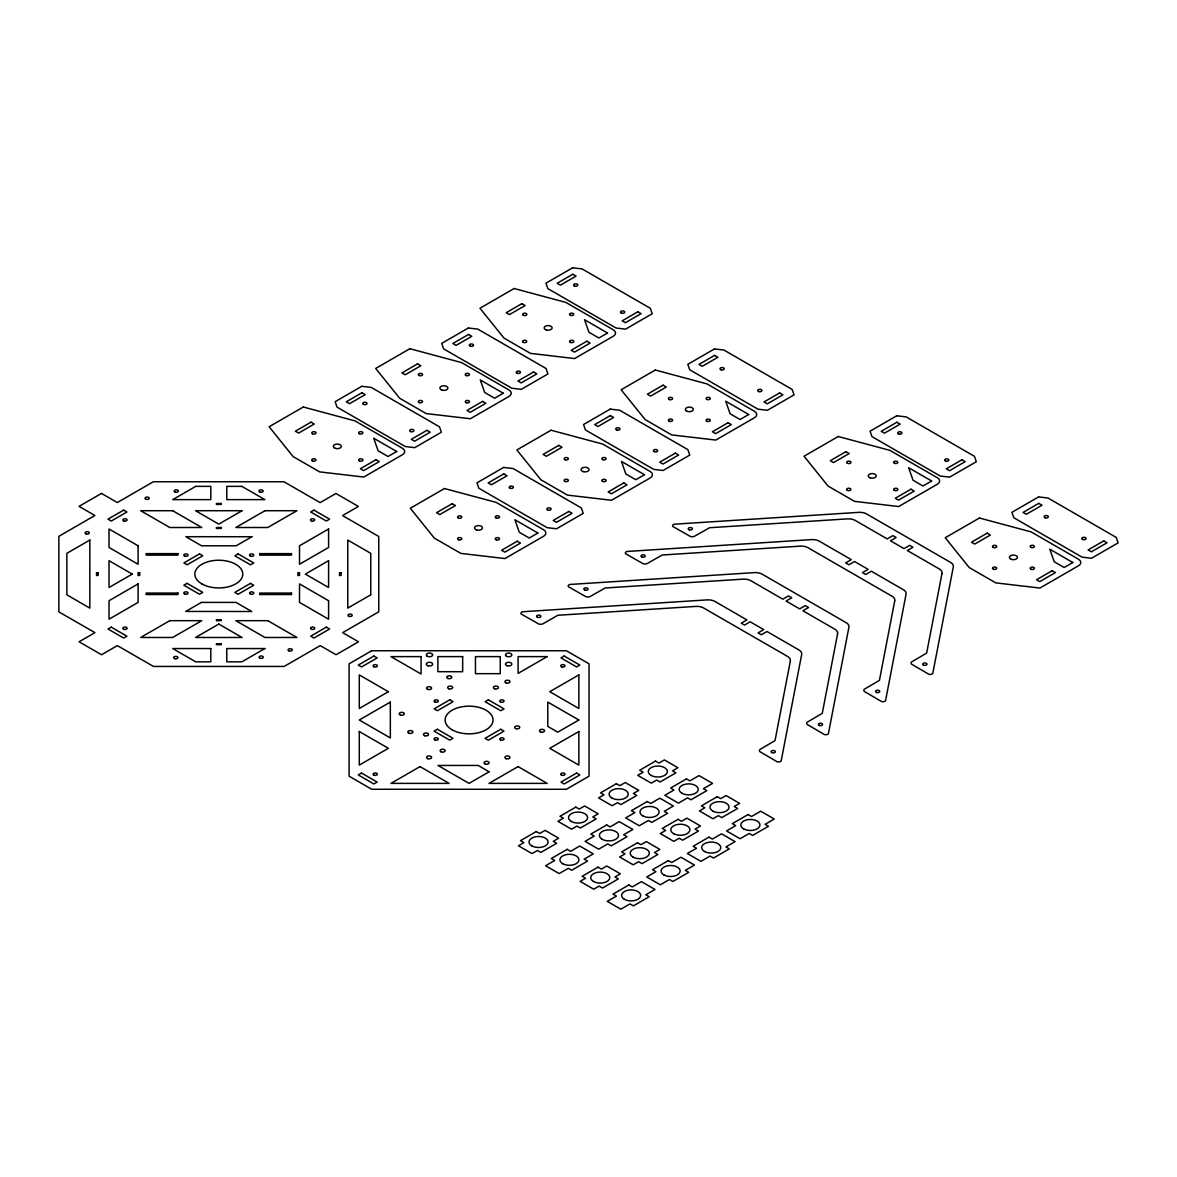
<?xml version="1.0" encoding="UTF-8"?>
<svg xmlns="http://www.w3.org/2000/svg" width="1177" height="1177" viewBox="0 0 1177 1177"><rect width="100%" height="100%" fill="white"/><g stroke="black" fill="none" stroke-linecap="round" stroke-linejoin="round"><path stroke-width="1.5" d="M359.279 731.52L359.279 765.109L388.366 748.307L359.279 731.52M578.849 674.907L578.849 708.48L549.762 691.693L578.849 674.907M790.341 661.106L775.025 740.627L759.915 749.499A4.237 2.442 0 0 0 759.915 751.691L777.232 761.828A3.075 1.765 0 0 0 781.16 761.033L801.655 654.589A9.519 5.488 0 0 0 798.8 649.866L766.977 631.505L761.328 634.771L758.076 632.888L763.726 629.621L750.161 621.794L744.511 625.061L741.26 623.177L746.909 619.911L715.101 601.55A9.519 5.488 0 0 0 706.936 599.902L522.573 611.746A3.075 1.765 0 0 0 521.19 614.011L538.742 624.001A4.237 2.442 0 0 0 542.538 624.001L557.898 615.262L695.622 606.42A9.519 5.488 0 0 1 703.787 608.082L787.487 656.398A9.519 5.488 0 0 1 790.341 661.106M837.583 633.844L822.267 713.365L807.157 722.237A4.237 2.442 0 0 0 807.157 724.414L824.459 734.566A3.075 1.765 0 0 0 828.387 733.771L848.897 627.312A9.519 5.488 0 0 0 846.028 622.604L762.328 574.273A9.519 5.488 0 0 0 754.163 572.625L569.8 584.469A3.075 1.765 0 0 0 568.432 586.735L585.969 596.724A4.237 2.442 0 0 0 589.765 596.724L605.125 588L742.864 579.158A9.519 5.488 0 0 1 751.029 580.805L782.837 599.181L788.487 595.915L791.738 597.784L786.089 601.05L799.654 608.892L805.318 605.625L808.555 607.494L802.905 610.76L834.714 629.136A9.519 5.488 0 0 1 837.583 633.844M894.741 600.844L879.425 680.365L864.301 689.236A4.237 2.442 0 0 0 864.301 691.429L881.617 701.566A3.075 1.765 0 0 0 885.545 700.771L906.04 594.311A9.519 5.488 0 0 0 903.186 589.603L871.363 571.228L865.713 574.494L862.461 572.625L868.126 569.359L854.546 561.517L848.897 564.783L845.645 562.915L851.309 559.649L819.486 541.288A9.519 5.488 0 0 0 811.321 539.625L626.958 551.469A3.075 1.765 0 0 0 625.59 553.734L643.128 563.724A4.237 2.442 0 0 0 646.923 563.724L662.283 555L800.022 546.157A9.519 5.488 0 0 1 808.172 547.805L891.872 596.136A9.519 5.488 0 0 1 894.741 600.844M941.968 573.582L926.652 653.088L911.542 661.96A4.237 2.442 0 0 0 911.542 664.152L928.859 674.289A3.075 1.765 0 0 0 932.772 673.494L953.282 567.049A9.519 5.488 0 0 0 950.413 562.326L866.728 514.011A9.519 5.488 0 0 0 858.563 512.363L674.2 524.206A3.075 1.765 0 0 0 672.817 526.472L690.369 536.462A4.237 2.442 0 0 0 694.15 536.462L709.525 527.737L847.249 518.895A9.519 5.488 0 0 1 855.414 520.543L887.223 538.904L892.887 535.638L896.124 537.521L890.474 540.787L904.039 548.614L909.703 545.348L912.94 547.231L907.29 550.498L939.114 568.859A9.519 5.488 0 0 1 941.968 573.582M101.487 493.413L79.05 506.36L94.881 515.511L58.85 536.315L58.85 611.878L94.925 632.652L79.094 641.789L101.531 654.75L117.376 645.614L153.451 666.432L284.157 666.432L320.232 645.614L336.063 654.75L358.514 641.789L342.669 632.652L378.759 611.819L378.759 536.477L342.566 515.585L358.397 506.448L335.96 493.487L320.129 502.638L283.951 481.746L153.363 481.746L117.317 502.55L101.487 493.413M123.659 510.127L108.004 519.16L111.256 521.043L126.91 511.995L123.659 510.127M303.298 407.007L269.121 426.751L293.132 456.588L319.644 471.889L363.767 477.053L401.887 455.043A8.018 4.634 0 0 0 402.372 448.246L354.968 420.88L303.298 407.007M409.861 348.716L375.684 368.445L399.709 398.282L426.206 413.583L470.344 418.747L508.464 396.737A8.018 4.634 0 0 0 508.935 389.94L461.546 362.575L409.861 348.716M514.128 288.512L479.951 308.242L503.977 338.079L530.474 353.38L574.611 358.558L612.731 336.548A8.018 4.634 0 0 0 613.202 329.737L565.813 302.386L514.128 288.512M89.82 540.066L66.854 553.337L66.854 594.841L89.82 608.112L89.82 540.066M361.795 386.306L335.136 401.695L337.049 407.139L405.285 446.539L414.716 447.643L441.375 432.253L439.492 426.824L371.226 387.41L361.795 386.306M468.358 328L441.699 343.39L443.611 348.833L511.848 388.233L521.279 389.337L547.938 373.948L546.069 368.519L477.788 329.104L468.358 328M572.625 267.797L545.966 283.186L547.879 288.645L616.115 328.03L625.546 329.148L652.205 313.744L650.337 308.315L582.056 268.9L572.625 267.797M195.72 486.366L172.739 499.622L210.801 499.622L210.801 486.366L195.72 486.366M311.022 422.16L295.368 431.209L298.605 433.077L314.259 424.044L311.022 422.16M361.957 392.75L346.303 401.784L349.554 403.667L365.208 394.633L361.957 392.75M417.585 363.87L401.931 372.903L405.182 374.772L420.836 365.738L417.585 363.87M468.534 334.445L452.88 343.493L456.117 345.361L471.771 336.328L468.534 334.445M521.852 303.666L506.198 312.699L509.45 314.583L525.104 305.534L521.852 303.666M572.802 274.256L557.148 283.289L560.384 285.158L576.039 276.124L572.802 274.256M132.251 574.096L109.02 587.514L109.02 560.679L132.251 574.096M242.035 510.715L218.804 524.133L195.559 510.715L242.035 510.715M138.106 583.924L109.02 600.726L109.02 619.19L138.106 602.403L138.106 583.924M264.928 510.715L235.841 527.502L267.826 527.502L296.913 510.715L264.928 510.715M199.531 553.896L183.877 562.93L187.128 564.813L202.782 555.779L199.531 553.896M376.051 459.707L360.397 468.74L363.634 470.623L379.288 461.59L376.051 459.707M426.986 430.296L411.332 439.33L414.584 441.213L430.238 432.165L426.986 430.296M482.614 401.401L466.96 410.449L470.197 412.318L485.851 403.284L482.614 401.401M533.549 371.991L517.895 381.039L521.146 382.908L536.8 373.874L533.549 371.991M586.882 341.212L571.228 350.246L574.479 352.114L590.118 343.081L586.882 341.212M637.816 311.802L622.177 320.835L625.414 322.704L641.068 313.67L637.816 311.802M396.708 451.512L388.057 456.499L378.111 450.762L373.697 438.227L396.708 451.512M251.863 536.741L236.209 545.79L201.576 545.79L185.834 536.697L251.863 536.741M503.27 393.206L494.62 398.209L484.674 392.456L480.275 379.921L503.27 393.206M607.553 333.003L598.887 338.005L588.941 332.267L584.542 319.717L607.553 333.003M111.256 627.15L108.004 629.018L123.659 638.052L126.91 636.183L111.256 627.15M187.069 583.336L183.833 585.219L199.472 594.253L202.724 592.384L187.069 583.336M313.935 510.127L310.699 511.995L326.353 521.043L329.589 519.16L313.935 510.127M238.122 553.926L234.87 555.809L250.524 564.842L253.776 562.974L238.122 553.926M169.768 620.676L140.681 637.478L172.681 637.478L201.767 620.676L169.768 620.676M201.399 602.403L185.745 611.437L251.76 611.496L236.018 602.403L201.399 602.403M328.589 528.988L299.502 545.79L299.502 564.254L328.589 547.467L328.589 528.988M250.48 583.38L234.826 592.414L238.063 594.282L253.717 585.249L250.48 583.38M444.479 488.529L410.302 508.258L434.313 538.095L460.825 553.396L504.948 558.56L543.068 536.55A8.018 4.634 0 0 0 543.553 529.753L496.15 502.388L444.479 488.529M551.042 430.223L516.865 449.952L540.89 479.789L567.388 495.09L611.525 500.269L649.645 478.259A8.018 4.634 0 0 0 650.116 471.447L602.727 444.082L551.042 430.223M655.309 370.019L621.132 389.764L645.158 419.586L671.655 434.901L715.793 440.066L753.913 418.056A8.018 4.634 0 0 0 754.383 411.244L706.994 383.893L655.309 370.019M218.804 624.06L195.559 637.478L242.035 637.478L218.804 624.06M328.589 560.679L305.343 574.096L328.589 587.514L328.589 560.679M503.638 467.431L476.965 482.82L478.877 488.264L547.128 527.664L556.559 528.767L583.218 513.378L581.335 507.949L513.069 468.534L503.638 467.431M610.201 409.125L583.542 424.529L585.455 429.973L653.691 469.373L663.122 470.476L689.781 455.072L687.898 449.658L619.632 410.229L610.201 409.125M714.468 348.936L687.809 364.326L689.722 369.769L757.959 409.169L767.389 410.273L794.048 394.883L792.18 389.455L723.899 350.04L714.468 348.936M452.203 503.682L436.549 512.716L439.786 514.584L455.44 505.551L452.203 503.682M503.8 473.89L488.146 482.923L491.397 484.792L507.052 475.758L503.8 473.89M558.766 445.377L543.112 454.41L546.363 456.279L562.017 447.245L558.766 445.377M610.363 415.584L594.709 424.617L597.96 426.501L613.614 417.452L610.363 415.584M663.034 385.173L647.379 394.207L650.631 396.09L666.285 387.056L663.034 385.173M714.63 355.38L698.976 364.414L702.228 366.297L717.882 357.264L714.63 355.38M264.854 648.556L241.874 661.827L226.793 661.827L226.793 648.556L264.854 648.556M370.755 594.841L347.774 608.112L347.774 540.066L370.755 553.337L370.755 594.841M326.353 627.15L310.699 636.183L313.935 638.052L329.589 629.018L326.353 627.15M517.233 541.214L501.579 550.262L504.815 552.131L520.469 543.097L517.233 541.214M568.829 511.421L553.175 520.469L556.427 522.338L572.081 513.304L568.829 511.421M623.795 482.923L608.141 491.957L611.393 493.825L627.032 484.792L623.795 482.923M675.392 453.13L659.738 462.164L662.989 464.032L678.643 454.999L675.392 453.13M728.063 422.72L712.409 431.753L715.66 433.636L731.314 424.588L728.063 422.72M779.66 392.927L764.005 401.96L767.257 403.843L782.911 394.795L779.66 392.927M537.889 533.019L529.238 538.021L519.292 532.269L514.879 519.734L537.889 533.019M644.452 474.714L635.801 479.716L625.855 473.978L621.456 461.428L644.452 474.714M748.734 414.51L740.068 419.512L730.123 413.774L725.723 401.225L748.734 414.51M371.726 650.749L349.098 663.799L349.098 776.202L371.726 789.267L566.402 789.267L589.03 776.202L589.03 663.799L566.402 650.749L371.726 650.749M373.918 656.045L358.264 665.079L361.516 666.947L377.17 657.914L373.918 656.045M388.366 691.693L359.279 708.48L359.279 674.907L388.366 691.693M838.23 436.505L804.053 456.235L828.064 486.072L854.576 501.373L898.698 506.537L936.833 484.527A8.018 4.634 0 0 0 937.304 477.73L889.915 450.364L838.23 436.505M390.323 702.08L359.279 720L390.352 737.95L390.323 702.08M896.727 415.79L870.068 431.179L871.98 436.623L940.217 476.023L949.648 477.126L976.307 461.737L974.438 456.308L906.158 416.893L896.727 415.79M845.954 451.659L830.3 460.693L833.537 462.561L849.191 453.528L845.954 451.659M896.889 422.234L881.235 431.282L884.486 433.151L900.14 424.117L896.889 422.234M449.791 699.815L434.136 708.848L437.388 710.717L453.042 701.683L449.791 699.815M547.173 656.619L518.086 673.406L518.086 656.619L547.173 656.619M361.516 773.054L358.264 774.937L373.918 783.97L377.17 782.087L361.516 773.054M437.329 729.254L434.092 731.123L449.746 740.171L452.983 738.288L437.329 729.254M488.381 699.844L485.145 701.713L500.784 710.761L504.036 708.878L488.381 699.844M564.195 656.045L560.958 657.914L576.612 666.947L579.849 665.079L564.195 656.045M420.027 766.595L390.941 783.382L449.114 783.382L420.027 766.595M910.983 489.191L895.329 498.239L898.566 500.107L914.22 491.074L910.983 489.191M961.918 459.78L946.264 468.829L949.515 470.697L965.169 461.664L961.918 459.78M500.74 729.284L485.086 738.317L488.323 740.201L503.977 731.152L500.74 729.284M931.64 480.996L922.989 485.998L913.043 480.245L908.629 467.71L931.64 480.996M489.117 771.803L469.064 783.382L438.006 765.462L478.215 765.447L489.117 771.803M578.849 720L557.766 732.168L547.791 726.415L547.776 702.066L578.849 720M518.086 766.595L489.014 783.382L547.173 783.382L518.086 766.595M578.849 731.52L549.762 748.307L578.849 765.109L578.849 731.52M979.411 518.012L945.234 537.742L969.245 567.579L995.757 582.88L1039.88 588.059L1078.014 566.049A8.018 4.634 0 0 0 1078.485 559.237L1031.096 531.872L979.411 518.012M1038.57 496.915L1011.911 512.319L1013.824 517.762L1082.06 557.148L1091.491 558.266L1118.15 542.862L1116.267 537.448L1048.001 498.018L1038.57 496.915M987.135 533.166L971.481 542.2L974.718 544.068L990.372 535.035L987.135 533.166M1038.732 503.373L1023.078 512.407L1026.329 514.29L1041.983 505.242L1038.732 503.373M576.612 773.054L560.958 782.087L564.195 783.97L579.849 774.937L576.612 773.054M575.803 807.128L559.972 816.279L563.371 818.236L557.957 821.355L571.522 829.197L576.936 826.077L580.335 828.034L596.165 818.883L592.767 816.926L598.181 813.807L584.616 805.965L579.202 809.099L575.803 807.128M616.41 783.691L600.579 792.827L603.963 794.799L598.549 797.918L612.128 805.759L617.542 802.626L620.941 804.582L636.772 795.446L633.373 793.489L638.787 790.356L625.222 782.528L619.808 785.647L616.41 783.691M655.56 761.092L639.729 770.229L643.128 772.186L637.713 775.319L651.278 783.146L656.692 780.027L660.091 781.984L675.922 772.833L672.538 770.876L677.952 767.757L664.372 759.915L658.958 763.049L655.56 761.092M536.3 831.536L520.469 840.672L523.853 842.629L518.439 845.763L532.019 853.59L537.433 850.471L540.817 852.428L556.662 843.291L553.264 841.334L558.678 838.201L545.113 830.373L539.699 833.493L536.3 831.536M606.685 824.959L590.854 834.096L594.238 836.053L585.072 841.349L598.652 849.191L607.818 843.894L611.201 845.851L627.047 836.715L623.648 834.758L632.814 829.461L619.234 821.634L610.069 826.916L606.685 824.959M647.291 801.522L631.446 810.659L634.844 812.616L625.678 817.912L639.258 825.739L648.409 820.457L651.808 822.414L667.639 813.278L664.255 811.306L673.406 806.024L659.841 798.183L650.675 803.479L647.291 801.522M686.441 778.909L670.61 788.046L673.994 790.017L664.843 795.299L678.408 803.141L687.574 797.844L690.958 799.801L706.803 790.664L703.405 788.708L712.571 783.411L698.991 775.584L689.84 780.866L686.441 778.909M567.167 849.353L551.336 858.504L554.735 860.461L545.569 865.742L559.149 873.584L568.3 868.302L571.698 870.259L587.529 861.108L584.145 859.151L593.296 853.869L579.731 846.028L570.565 851.324L567.167 849.353M1052.164 570.713L1036.51 579.746L1039.747 581.615L1055.401 572.581L1052.164 570.713M1103.761 540.92L1088.107 549.953L1091.359 551.822L1107.013 542.788L1103.761 540.92M1072.821 562.503L1064.17 567.505L1054.224 561.767L1049.81 549.218L1072.821 562.503M637.493 842.747L621.662 851.883L625.046 853.855L619.632 856.974L633.211 864.815L638.625 861.682L642.024 863.638L657.855 854.502L654.456 852.545L659.87 849.411L646.305 841.584L640.891 844.703L637.493 842.747M678.099 819.31L662.268 828.446L665.652 830.403L660.238 833.537L673.818 841.364L679.232 838.245L682.616 840.201L698.461 831.065L695.063 829.108L700.477 825.974L686.897 818.133L681.483 821.266L678.099 819.31M717.249 796.697L701.418 805.848L704.817 807.805L699.403 810.924L712.968 818.765L718.382 815.632L721.781 817.603L737.611 808.452L734.213 806.495L739.627 803.376L726.062 795.534L720.648 798.653L717.249 796.697M597.99 867.155L582.159 876.291L585.543 878.248L580.129 881.382L593.708 889.209L599.122 886.09L602.506 888.047L618.352 878.895L614.953 876.939L620.367 873.82L606.788 865.978L601.373 869.112L597.99 867.155M668.374 860.578L652.529 869.715L655.927 871.671L646.761 876.968L660.341 884.795L669.492 879.513L672.891 881.47L688.722 872.334L685.338 870.362L694.489 865.08L680.924 857.239L671.758 862.535L668.374 860.578M708.966 837.127L693.135 846.278L696.534 848.234L687.368 853.516L700.933 861.358L710.099 856.062L713.497 858.033L729.328 848.882L725.929 846.925L735.095 841.643L721.53 833.802L712.365 839.083L708.966 837.127M748.131 814.528L732.285 823.665L735.684 825.621L726.518 830.918L740.098 838.745L749.263 833.463L752.647 835.42L768.478 826.283L765.094 824.327L774.26 819.03L760.68 811.188L751.514 816.485L748.131 814.528M628.856 884.972L613.026 894.108L616.424 896.08L607.258 901.361L620.823 909.203L629.989 903.907L633.388 905.863L649.218 896.727L645.82 894.77L654.986 889.474L641.421 881.647L632.255 886.928L628.856 884.972M241.874 486.366L226.793 486.366L226.793 499.622L264.854 499.622L241.874 486.366M221.202 503.491L216.406 503.491L216.406 504.418L221.202 504.418L221.202 503.491M172.681 510.715L140.681 510.715L169.768 527.502L201.767 527.502L172.681 510.715M221.202 527.502L216.406 527.502L216.406 528.429L221.202 528.429L221.202 527.502M177.933 553.631L146.095 553.631L146.095 555.117L177.933 555.117L177.933 553.631M291.499 553.631L259.676 553.631L259.676 555.117L291.499 555.117L291.499 553.631M98.118 572.713L96.514 572.713L96.514 575.479L98.118 575.479L98.118 572.713M139.695 572.713L138.106 572.713L138.106 575.479L139.695 575.479L139.695 572.713M299.502 572.713L297.899 572.713L297.899 575.479L299.502 575.479L299.502 572.713M341.095 572.713L339.491 572.713L339.491 575.479L341.095 575.479L341.095 572.713M177.933 593.076L146.095 593.076L146.095 594.547L177.933 594.547L177.933 593.076M291.499 593.076L259.676 593.076L259.676 594.547L291.499 594.547L291.499 593.076M221.202 619.764L216.406 619.764L216.406 620.676L221.202 620.676L221.202 619.764M267.826 620.676L235.841 620.676L264.928 637.478L296.913 637.478L267.826 620.676M221.202 643.775L216.406 643.775L216.406 644.687L221.202 644.687L221.202 643.775M210.801 648.556L172.739 648.556L195.72 661.827L210.801 661.827L210.801 648.556M421.072 656.619L390.941 656.619L421.072 674.009L421.072 656.619M462.664 656.619L437.873 656.619L437.873 671.699L462.664 671.699L462.664 656.619M500.254 656.619L475.464 656.619L475.464 673.671L500.254 673.671L500.254 656.619M328.589 600.726L299.502 583.924L299.502 602.403L328.589 619.19L328.589 600.726M138.106 545.79L109.02 528.988L109.02 547.467L138.106 564.254L138.106 545.79M201.841 583.88A23.996 13.859 0 0 0 241.976 577.672A23.996 13.859 0 0 0 212.596 560.708A23.996 13.859 0 0 0 201.841 583.88M531.827 845.88A9.534 5.502 0 0 0 547.776 843.409A9.534 5.502 0 0 0 536.094 836.67A9.534 5.502 0 0 0 531.827 845.88M452.1 729.799A23.996 13.859 0 0 0 492.236 723.59A23.996 13.859 0 0 0 462.855 706.627A23.996 13.859 0 0 0 452.1 729.799M441.36 751.941A2.545 1.471 0 0 0 445.171 750.676A2.545 1.471 0 0 0 441.36 749.411A2.545 1.471 0 0 0 441.36 751.941M409.066 733.271A2.545 1.471 0 0 0 412.877 732.006A2.545 1.471 0 0 0 409.066 730.74A2.545 1.471 0 0 0 409.066 733.271M515.938 728.637A2.545 1.471 0 0 0 519.748 727.357A2.545 1.471 0 0 0 515.938 726.091A2.545 1.471 0 0 0 515.938 728.637M427.207 656.207A3.193 1.854 0 0 0 432.562 655.383A3.193 1.854 0 0 0 428.634 653.117A3.193 1.854 0 0 0 427.207 656.207M427.869 665.741A3.193 1.854 0 0 0 432.68 664.137A3.193 1.854 0 0 0 427.869 662.533A3.193 1.854 0 0 0 427.869 665.741M507.052 665.741A3.193 1.854 0 0 0 511.848 664.137A3.193 1.854 0 0 0 507.052 662.533A3.193 1.854 0 0 0 507.052 665.741M506.39 656.207A3.193 1.854 0 0 0 511.745 655.383A3.193 1.854 0 0 0 507.817 653.117A3.193 1.854 0 0 0 506.39 656.207M494.62 688.81A2.545 1.471 0 0 0 498.43 687.545A2.545 1.471 0 0 0 494.62 686.265A2.545 1.471 0 0 0 494.62 688.81M424.735 735.728A2.545 1.471 0 0 0 428.546 734.463A2.545 1.471 0 0 0 424.735 733.183A2.545 1.471 0 0 0 424.735 735.728M448.908 688.795A2.545 1.471 0 0 0 452.718 687.53A2.545 1.471 0 0 0 448.908 686.25A2.545 1.471 0 0 0 448.908 688.795M506.184 682.954A2.545 1.471 0 0 0 509.994 681.674A2.545 1.471 0 0 0 506.184 680.409A2.545 1.471 0 0 0 506.184 682.954M427.81 689.413A2.545 1.471 0 0 0 431.606 688.148A2.545 1.471 0 0 0 427.81 686.868A2.545 1.471 0 0 0 427.81 689.413M506.184 758.679A2.545 1.471 0 0 0 509.994 757.399A2.545 1.471 0 0 0 506.184 756.134A2.545 1.471 0 0 0 506.184 758.679M427.81 758.679A2.545 1.471 0 0 0 431.606 757.399A2.545 1.471 0 0 0 427.81 756.134A2.545 1.471 0 0 0 427.81 758.679M540.743 732.05A2.545 1.471 0 0 0 544.554 730.785A2.545 1.471 0 0 0 540.743 729.505A2.545 1.471 0 0 0 540.743 732.05M400.489 715.072A2.545 1.471 0 0 0 404.3 713.806A2.545 1.471 0 0 0 400.504 712.526A2.545 1.471 0 0 0 400.489 715.072M485.321 764.05A2.545 1.471 0 0 0 489.132 762.77A2.545 1.471 0 0 0 485.321 761.504A2.545 1.471 0 0 0 485.321 764.05M447.996 678.496A2.545 1.471 0 0 0 451.806 677.231A2.545 1.471 0 0 0 447.996 675.966A2.545 1.471 0 0 0 447.996 678.496M500.446 739.847A2.104 1.206 0 0 0 503.962 739.303A2.104 1.206 0 0 0 501.387 737.817A2.104 1.206 0 0 0 500.446 739.847M561.4 775.025A2.104 1.206 0 0 0 564.916 774.481A2.104 1.206 0 0 0 562.341 772.995A2.104 1.206 0 0 0 561.4 775.025M435.137 740.039A2.104 1.206 0 0 0 438.285 738.979A2.104 1.206 0 0 0 435.137 737.935A2.104 1.206 0 0 0 435.137 740.039M373.742 666.697A2.104 1.206 0 0 0 377.258 666.153A2.104 1.206 0 0 0 374.683 664.667A2.104 1.206 0 0 0 373.742 666.697M374.198 775.231A2.104 1.206 0 0 0 377.346 774.172A2.104 1.206 0 0 0 374.198 773.127A2.104 1.206 0 0 0 374.198 775.231M435.137 702.08A2.104 1.206 0 0 0 438.285 701.021A2.104 1.206 0 0 0 435.137 699.977A2.104 1.206 0 0 0 435.137 702.08M500.446 701.889A2.104 1.206 0 0 0 503.962 701.345A2.104 1.206 0 0 0 501.387 699.859A2.104 1.206 0 0 0 500.446 701.889M561.826 666.888A2.104 1.206 0 0 0 564.975 665.829A2.104 1.206 0 0 0 561.826 664.784A2.104 1.206 0 0 0 561.826 666.888M562.694 863.697A9.534 5.502 0 0 0 578.643 861.226A9.534 5.502 0 0 0 566.961 854.487A9.534 5.502 0 0 0 562.694 863.697M476.494 529.885A4.002 2.31 0 0 0 482.496 527.899A4.002 2.31 0 0 0 476.494 525.898A4.002 2.31 0 0 0 476.494 529.885M458.206 517.895A2.104 1.206 0 0 0 461.722 517.35A2.104 1.206 0 0 0 459.148 515.864A2.104 1.206 0 0 0 458.206 517.895M495.914 517.836A2.104 1.206 0 0 0 499.431 517.292A2.104 1.206 0 0 0 496.856 515.806A2.104 1.206 0 0 0 495.914 517.836M496.341 539.86A2.104 1.206 0 0 0 499.504 538.816A2.104 1.206 0 0 0 496.341 537.757A2.104 1.206 0 0 0 496.341 539.86M458.647 539.802A2.104 1.206 0 0 0 461.796 538.742A2.104 1.206 0 0 0 458.647 537.698A2.104 1.206 0 0 0 458.647 539.802M311.567 520.97A2.104 1.206 0 0 0 314.715 519.925A2.104 1.206 0 0 0 311.567 518.866A2.104 1.206 0 0 0 311.567 520.97M335.313 448.378A4.002 2.31 0 0 0 341.315 446.377A4.002 2.31 0 0 0 335.313 444.376A4.002 2.31 0 0 0 335.313 448.378M312.361 460.795A2.104 1.206 0 0 0 315.877 460.251A2.104 1.206 0 0 0 313.303 458.765A2.104 1.206 0 0 0 312.361 460.795M359.368 460.84A2.104 1.206 0 0 0 362.884 460.295A2.104 1.206 0 0 0 360.309 458.809A2.104 1.206 0 0 0 359.368 460.84M359.294 433.695A2.104 1.206 0 0 0 362.81 433.151A2.104 1.206 0 0 0 360.236 431.665A2.104 1.206 0 0 0 359.294 433.695M312.435 433.739A2.104 1.206 0 0 0 315.951 433.195A2.104 1.206 0 0 0 313.376 431.709A2.104 1.206 0 0 0 312.435 433.739M250.627 556.162A2.104 1.206 0 0 0 253.776 555.117A2.104 1.206 0 0 0 250.627 554.058A2.104 1.206 0 0 0 250.627 556.162M123.923 520.984A2.104 1.206 0 0 0 127.072 519.925A2.104 1.206 0 0 0 123.923 518.88A2.104 1.206 0 0 0 123.923 520.984M184.877 556.162A2.104 1.206 0 0 0 188.026 555.117A2.104 1.206 0 0 0 184.877 554.058A2.104 1.206 0 0 0 184.877 556.162M123.497 629.121A2.104 1.206 0 0 0 127.013 628.577A2.104 1.206 0 0 0 124.438 627.091A2.104 1.206 0 0 0 123.497 629.121M184.877 594.12A2.104 1.206 0 0 0 188.026 593.076A2.104 1.206 0 0 0 184.877 592.016A2.104 1.206 0 0 0 184.877 594.12M250.627 594.12A2.104 1.206 0 0 0 253.776 593.076A2.104 1.206 0 0 0 250.627 592.016A2.104 1.206 0 0 0 250.627 594.12M311.581 629.298A2.104 1.206 0 0 0 314.73 628.253A2.104 1.206 0 0 0 311.581 627.209A2.104 1.206 0 0 0 311.581 629.298M174.711 658.634A2.104 1.206 0 0 0 177.874 657.575A2.104 1.206 0 0 0 174.711 656.531A2.104 1.206 0 0 0 174.711 658.634M259.705 658.061A2.104 1.206 0 0 0 263.221 657.516A2.104 1.206 0 0 0 260.647 656.03A2.104 1.206 0 0 0 259.705 658.061M288.689 650.763A2.104 1.206 0 0 0 292.205 650.219A2.104 1.206 0 0 0 289.63 648.733A2.104 1.206 0 0 0 288.689 650.763M349.069 616.351A2.104 1.206 0 0 0 352.217 615.291A2.104 1.206 0 0 0 349.069 614.247A2.104 1.206 0 0 0 349.069 616.351M259.999 492.104A2.104 1.206 0 0 0 263.148 491.044A2.104 1.206 0 0 0 259.999 490A2.104 1.206 0 0 0 259.999 492.104M175.226 492.104A2.104 1.206 0 0 0 178.374 491.044A2.104 1.206 0 0 0 175.226 490A2.104 1.206 0 0 0 175.226 492.104M146.095 499.313A2.104 1.206 0 0 0 149.244 498.254A2.104 1.206 0 0 0 146.095 497.209A2.104 1.206 0 0 0 146.095 499.313M86.142 533.917A2.104 1.206 0 0 0 89.305 532.872A2.104 1.206 0 0 0 86.142 531.813A2.104 1.206 0 0 0 86.142 533.917M510.244 488.293A2.104 1.206 0 0 0 513.393 487.249A2.104 1.206 0 0 0 510.244 486.204A2.104 1.206 0 0 0 510.244 488.293M547.511 509.876A2.104 1.206 0 0 0 551.027 509.332A2.104 1.206 0 0 0 548.453 507.846A2.104 1.206 0 0 0 547.511 509.876M410.773 431.621A2.104 1.206 0 0 0 413.921 430.576A2.104 1.206 0 0 0 410.773 429.517A2.104 1.206 0 0 0 410.773 431.621M363.399 404.329A2.104 1.206 0 0 0 366.915 403.785A2.104 1.206 0 0 0 364.34 402.299A2.104 1.206 0 0 0 363.399 404.329M602.197 839.304A9.534 5.502 0 0 0 618.16 836.832A9.534 5.502 0 0 0 606.479 830.094A9.534 5.502 0 0 0 602.197 839.304M571.331 821.472A9.534 5.502 0 0 0 587.279 819.001A9.534 5.502 0 0 0 575.597 812.262A9.534 5.502 0 0 0 571.331 821.472M642.804 815.852A9.534 5.502 0 0 0 658.752 813.381A9.534 5.502 0 0 0 647.07 806.642A9.534 5.502 0 0 0 642.804 815.852M611.937 798.035A9.534 5.502 0 0 0 627.885 795.564A9.534 5.502 0 0 0 616.204 788.825A9.534 5.502 0 0 0 611.937 798.035M681.954 793.254A9.534 5.502 0 0 0 697.917 790.782A9.534 5.502 0 0 0 686.235 784.044A9.534 5.502 0 0 0 681.954 793.254M651.087 775.422A9.534 5.502 0 0 0 667.035 772.951A9.534 5.502 0 0 0 655.354 766.212A9.534 5.502 0 0 0 651.087 775.422M712.776 811.041A9.534 5.502 0 0 0 728.725 808.57A9.534 5.502 0 0 0 717.043 801.831A9.534 5.502 0 0 0 712.776 811.041M743.643 828.873A9.534 5.502 0 0 0 759.606 826.401A9.534 5.502 0 0 0 747.91 819.648A9.534 5.502 0 0 0 743.643 828.873M593.502 881.485A9.534 5.502 0 0 0 609.465 879.013A9.534 5.502 0 0 0 597.784 872.275A9.534 5.502 0 0 0 593.502 881.485M704.493 851.471A9.534 5.502 0 0 0 720.442 849A9.534 5.502 0 0 0 708.76 842.261A9.534 5.502 0 0 0 704.493 851.471M663.887 874.908A9.534 5.502 0 0 0 679.835 872.437A9.534 5.502 0 0 0 668.153 865.698A9.534 5.502 0 0 0 663.887 874.908M633.02 857.091A9.534 5.502 0 0 0 648.968 854.62A9.534 5.502 0 0 0 637.287 847.881A9.534 5.502 0 0 0 633.02 857.091M673.612 833.654A9.534 5.502 0 0 0 689.575 831.183A9.534 5.502 0 0 0 677.893 824.43A9.534 5.502 0 0 0 673.612 833.654M624.384 899.316A9.534 5.502 0 0 0 640.332 896.845A9.534 5.502 0 0 0 628.65 890.106A9.534 5.502 0 0 0 624.384 899.316M819.442 725.473A2.104 1.206 0 0 0 822.591 724.429A2.104 1.206 0 0 0 819.442 723.384A2.104 1.206 0 0 0 819.442 725.473M584.91 590.074A2.104 1.206 0 0 0 588.059 589.03A2.104 1.206 0 0 0 584.91 587.97A2.104 1.206 0 0 0 584.91 590.074M771.774 752.559A2.104 1.206 0 0 0 775.29 752.015A2.104 1.206 0 0 0 772.715 750.529A2.104 1.206 0 0 0 771.774 752.559M537.242 617.145A2.104 1.206 0 0 0 540.758 616.601A2.104 1.206 0 0 0 538.183 615.115A2.104 1.206 0 0 0 537.242 617.145M642.068 557.074A2.104 1.206 0 0 0 645.217 556.03A2.104 1.206 0 0 0 642.068 554.97A2.104 1.206 0 0 0 642.068 557.074M876.6 692.488A2.104 1.206 0 0 0 879.749 691.429A2.104 1.206 0 0 0 876.6 690.384A2.104 1.206 0 0 0 876.6 692.488M923.386 665.02A2.104 1.206 0 0 0 926.902 664.475A2.104 1.206 0 0 0 924.328 662.989A2.104 1.206 0 0 0 923.386 665.02M689.295 529.812A2.104 1.206 0 0 0 692.444 528.753A2.104 1.206 0 0 0 689.295 527.708A2.104 1.206 0 0 0 689.295 529.812M616.807 430.002A2.104 1.206 0 0 0 619.97 428.943A2.104 1.206 0 0 0 616.807 427.898A2.104 1.206 0 0 0 616.807 430.002M602.477 481.364A2.104 1.206 0 0 0 605.993 480.819A2.104 1.206 0 0 0 603.418 479.333A2.104 1.206 0 0 0 602.477 481.364M466.372 402.725A2.104 1.206 0 0 0 469.52 401.681A2.104 1.206 0 0 0 466.372 400.621A2.104 1.206 0 0 0 466.372 402.725M565.21 481.496A2.104 1.206 0 0 0 568.359 480.451A2.104 1.206 0 0 0 565.21 479.392A2.104 1.206 0 0 0 565.21 481.496M441.875 390.087A4.002 2.31 0 0 0 447.878 388.086A4.002 2.31 0 0 0 441.875 386.085A4.002 2.31 0 0 0 441.875 390.087M583.056 471.594A4.002 2.31 0 0 0 589.059 469.594A4.002 2.31 0 0 0 583.056 467.593A4.002 2.31 0 0 0 583.056 471.594M418.924 402.49A2.104 1.206 0 0 0 422.44 401.945A2.104 1.206 0 0 0 419.865 400.46A2.104 1.206 0 0 0 418.924 402.49M466.298 375.581A2.104 1.206 0 0 0 469.446 374.536A2.104 1.206 0 0 0 466.298 373.477A2.104 1.206 0 0 0 466.298 375.581M418.997 375.434A2.104 1.206 0 0 0 422.514 374.889A2.104 1.206 0 0 0 419.939 373.403A2.104 1.206 0 0 0 418.997 375.434M470.388 346.229A2.104 1.206 0 0 0 473.551 345.17A2.104 1.206 0 0 0 470.388 344.125A2.104 1.206 0 0 0 470.388 346.229M516.894 373.138A2.104 1.206 0 0 0 520.411 372.594A2.104 1.206 0 0 0 517.836 371.108A2.104 1.206 0 0 0 516.894 373.138M654.088 451.571A2.104 1.206 0 0 0 657.605 451.026A2.104 1.206 0 0 0 655.03 449.54A2.104 1.206 0 0 0 654.088 451.571M602.918 459.721A2.104 1.206 0 0 0 606.067 458.677A2.104 1.206 0 0 0 602.918 457.632A2.104 1.206 0 0 0 602.918 459.721M565.21 459.795A2.104 1.206 0 0 0 568.359 458.736A2.104 1.206 0 0 0 565.21 457.691A2.104 1.206 0 0 0 565.21 459.795M570.565 315.377A2.104 1.206 0 0 0 573.714 314.333A2.104 1.206 0 0 0 570.565 313.288A2.104 1.206 0 0 0 570.565 315.377M523.191 342.286A2.104 1.206 0 0 0 526.707 341.742A2.104 1.206 0 0 0 524.133 340.256A2.104 1.206 0 0 0 523.191 342.286M570.198 342.33A2.104 1.206 0 0 0 573.714 341.786A2.104 1.206 0 0 0 571.139 340.3A2.104 1.206 0 0 0 570.198 342.33M546.143 329.884A4.002 2.31 0 0 0 552.145 327.883A4.002 2.31 0 0 0 546.143 325.882A4.002 2.31 0 0 0 546.143 329.884M686.5 411.023A4.002 2.31 0 0 0 693.194 409.993A4.002 2.31 0 0 0 688.295 407.168A4.002 2.31 0 0 0 686.5 411.023M621.162 312.935A2.104 1.206 0 0 0 624.678 312.391A2.104 1.206 0 0 0 622.103 310.905A2.104 1.206 0 0 0 621.162 312.935M669.478 399.591A2.104 1.206 0 0 0 672.626 398.547A2.104 1.206 0 0 0 669.478 397.488A2.104 1.206 0 0 0 669.478 399.591M758.782 391.573A2.104 1.206 0 0 0 761.931 390.514A2.104 1.206 0 0 0 758.782 389.469A2.104 1.206 0 0 0 758.782 391.573M523.265 315.23A2.104 1.206 0 0 0 526.781 314.686A2.104 1.206 0 0 0 524.206 313.2A2.104 1.206 0 0 0 523.265 315.23M706.744 399.341A2.104 1.206 0 0 0 710.261 398.797A2.104 1.206 0 0 0 707.686 397.311A2.104 1.206 0 0 0 706.744 399.341M707.186 421.366A2.104 1.206 0 0 0 710.334 420.307A2.104 1.206 0 0 0 707.186 419.262A2.104 1.206 0 0 0 707.186 421.366M669.036 421.101A2.104 1.206 0 0 0 672.553 420.557A2.104 1.206 0 0 0 669.978 419.071A2.104 1.206 0 0 0 669.036 421.101M721.074 369.799A2.104 1.206 0 0 0 724.238 368.754A2.104 1.206 0 0 0 721.074 367.695A2.104 1.206 0 0 0 721.074 369.799M574.229 285.834A2.104 1.206 0 0 0 577.745 285.29A2.104 1.206 0 0 0 575.17 283.804A2.104 1.206 0 0 0 574.229 285.834M894.299 490.323A2.104 1.206 0 0 0 897.816 489.779A2.104 1.206 0 0 0 895.241 488.293A2.104 1.206 0 0 0 894.299 490.323M870.244 477.877A4.002 2.31 0 0 0 876.247 475.876A4.002 2.31 0 0 0 870.244 473.875A4.002 2.31 0 0 0 870.244 477.877M993.579 569.285A2.104 1.206 0 0 0 996.728 568.241A2.104 1.206 0 0 0 993.579 567.182A2.104 1.206 0 0 0 993.579 569.285M1011.426 559.384A4.002 2.31 0 0 0 1017.428 557.383A4.002 2.31 0 0 0 1011.426 555.382A4.002 2.31 0 0 0 1011.426 559.384M1031.287 547.511A2.104 1.206 0 0 0 1034.436 546.466A2.104 1.206 0 0 0 1031.287 545.422A2.104 1.206 0 0 0 1031.287 547.511M993.138 547.393A2.104 1.206 0 0 0 996.654 546.849A2.104 1.206 0 0 0 994.079 545.363A2.104 1.206 0 0 0 993.138 547.393M898.757 434.019A2.104 1.206 0 0 0 901.92 432.959A2.104 1.206 0 0 0 898.757 431.915A2.104 1.206 0 0 0 898.757 434.019M1031.287 569.344A2.104 1.206 0 0 0 1034.436 568.3A2.104 1.206 0 0 0 1031.287 567.24A2.104 1.206 0 0 0 1031.287 569.344M1045.176 517.792A2.104 1.206 0 0 0 1048.324 516.732A2.104 1.206 0 0 0 1045.176 515.688A2.104 1.206 0 0 0 1045.176 517.792M847.366 463.223A2.104 1.206 0 0 0 850.883 462.679A2.104 1.206 0 0 0 848.308 461.193A2.104 1.206 0 0 0 847.366 463.223M894.667 463.37A2.104 1.206 0 0 0 897.816 462.326A2.104 1.206 0 0 0 894.667 461.266A2.104 1.206 0 0 0 894.667 463.37M847.293 490.279A2.104 1.206 0 0 0 850.809 489.735A2.104 1.206 0 0 0 848.234 488.249A2.104 1.206 0 0 0 847.293 490.279M1082.443 539.36A2.104 1.206 0 0 0 1085.959 538.816A2.104 1.206 0 0 0 1083.384 537.33A2.104 1.206 0 0 0 1082.443 539.36M945.705 461.119A2.104 1.206 0 0 0 948.853 460.06A2.104 1.206 0 0 0 945.705 459.015A2.104 1.206 0 0 0 945.705 461.119"/></g></svg>
